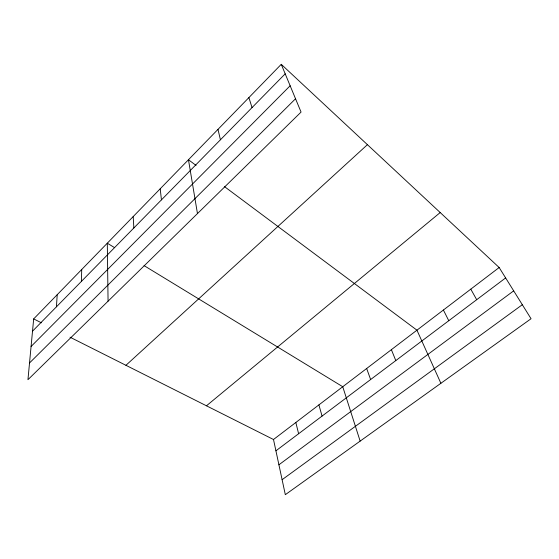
<?xml version="1.0" encoding="UTF-8"?>
<svg xmlns="http://www.w3.org/2000/svg" width="559" height="559" viewBox="0 0 559 559"><rect width="100%" height="100%" fill="white"/><g stroke="black" fill="none" stroke-linecap="round" stroke-linejoin="round"><path stroke-width="0.84" d="M81.404 281.394L81.719 269.501M56.445 306.814L57.2 294.719M33.673 318.909L27.95 379.694L301.063 112.073L281.254 64.32L33.673 318.909L41.422 322.802M32.52 331.187L285.195 73.816M31.08 346.489L290.149 85.758M29.522 362.966L295.536 98.747M125.936 365.306L367.424 144.669M206.46 405.799L440.206 212.546M273.498 439.507L499.159 267.523L531.05 318.735L285.321 494.68L273.498 439.507L70.036 337.196M275.922 450.813L505.636 277.921M278.913 464.795L513.686 290.848M282.106 479.699L522.323 304.718M114.637 247.679L107.3 243.2L108.069 301.182M144.054 265.609L342.751 386.73L360.143 441.107M196.055 165.408L188.46 159.741L197.46 213.587M224.369 186.531L416.951 330.18L440.89 383.292M281.254 64.32L499.159 267.523M470.79 289.143L476.694 299.701M443.399 310.014L448.779 320.719M391.384 349.661L395.793 360.59M366.662 368.5L370.631 379.526M248.881 97.608L252.039 107.58M318.903 404.898L322.061 416.085M295.837 422.485L298.611 433.735M217.982 129.388L220.428 139.778M160.223 188.774L161.432 199.877M133.196 216.571L133.853 227.967"/></g></svg>
